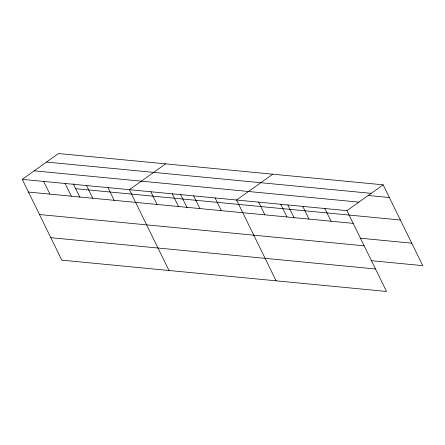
<?xml version="1.0" encoding="UTF-8"?>
<svg xmlns="http://www.w3.org/2000/svg" width="445" height="445" viewBox="0 0 445 445"><rect width="100%" height="100%" fill="white"/><g stroke="black" fill="none" stroke-linecap="round" stroke-linejoin="round"><path stroke-width="0.67" d="M22.25 179.357L346.939 210.652L386.527 291.464L61.838 260.169L22.25 179.357L58.473 153.536L383.162 184.831L422.75 265.643L371.692 260.72M165.618 163.86L129.395 189.687L168.989 270.499M272.768 174.19L236.545 200.016L276.134 280.828M346.939 210.652L383.162 184.831M46.519 162.058L371.208 193.353M367.993 195.466L389.381 197.53M34.204 170.835L358.893 202.13M75.706 188.708L400.394 220.008M28.469 192.056L353.163 223.351M359.994 238.175L411.736 243.165M39.483 214.535L364.171 245.829M50.83 237.691L375.519 268.991M324.861 208.527L331.08 221.226M302.784 206.397L309.002 219.096M287.859 204.995L294.178 217.9M280.7 204.272L286.925 216.971M258.623 202.141L264.847 214.84M215.113 197.947L221.337 210.646M193.686 195.883L199.905 208.583M180.403 194.042L187.034 207.57M172.254 193.82L178.478 206.519M150.827 191.751L157.046 204.45M107.968 187.623L114.187 200.322M86.536 185.554L92.76 198.253M73.258 183.718L79.883 197.241M65.109 183.49L71.328 196.189M43.677 181.427L49.901 194.126"/></g></svg>
